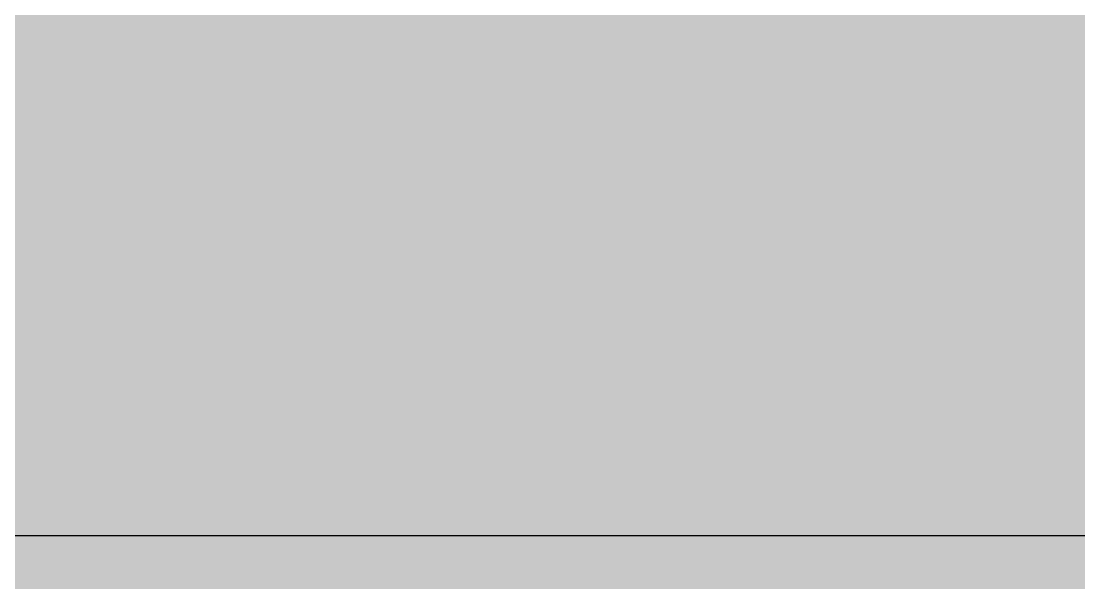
# Model space of a CAD drawing. Extents: x 0 to 1265, y 1 to 2486.
# Drawn here: x 816.57 to 850.68, y 2406.49 to 2424.6 of the extents above; entities that cross this region are included whole.
import ezdxf

# ---------------------------------------------------------------- set-up
doc = ezdxf.new("R2010")
doc.units = 0

msp = doc.modelspace()

# ---------------------------------------------------------------- hatches: boundary and pattern name
at = {"true_color": 0x1f1f1f}
msp.add_hatch(color=256, dxfattribs=at).paths.add_polyline_path([(0, 2486), (1265, 2486), (1265, 0.656), (0, 0.656)], flags=0)
at = {"true_color": 0x4d5156}
msp.add_hatch(color=256, dxfattribs=at).paths.add_polyline_path([(244.5, 2460), (917.5, 2460), (917.5, 2460), (922.572, 2459.5), (927.45, 2458.021), (931.945, 2455.618), (935.885, 2452.385), (939.118, 2448.445), (941.521, 2443.95), (943, 2439.072), (943.5, 2434), (943.5, 2434), (943.5, 2434), (943, 2428.928), (941.521, 2424.05), (939.118, 2419.555), (935.885, 2415.615), (931.945, 2412.382), (927.45, 2409.979), (922.572, 2408.5), (917.5, 2408), (244.5, 2408), (244.5, 2408), (239.428, 2408.5), (234.55, 2409.979), (230.055, 2412.382), (226.115, 2415.615), (222.882, 2419.555), (220.479, 2424.05), (219, 2428.928), (218.5, 2434), (218.5, 2434), (218.5, 2434), (219, 2439.072), (220.479, 2443.95), (222.882, 2448.445), (226.115, 2452.385), (230.055, 2455.618), (234.55, 2458.021), (239.428, 2459.5), (244.5, 2460)], flags=0)

# ---------------------------------------------------------------- linework, layer by layer
msp.add_lwpolyline([(244.5, 2460), (917.5, 2460), (917.5, 2460), (922.572, 2459.5), (927.45, 2458.021), (931.945, 2455.618), (935.885, 2452.385), (939.118, 2448.445), (941.521, 2443.95), (943, 2439.072), (943.5, 2434), (943.5, 2434), (943.5, 2434), (943, 2428.928), (941.521, 2424.05), (939.118, 2419.555), (935.885, 2415.615), (931.945, 2412.382), (927.45, 2409.979), (922.572, 2408.5), (917.5, 2408), (244.5, 2408)], dxfattribs=at)

doc.saveas('drawing.dxf')
